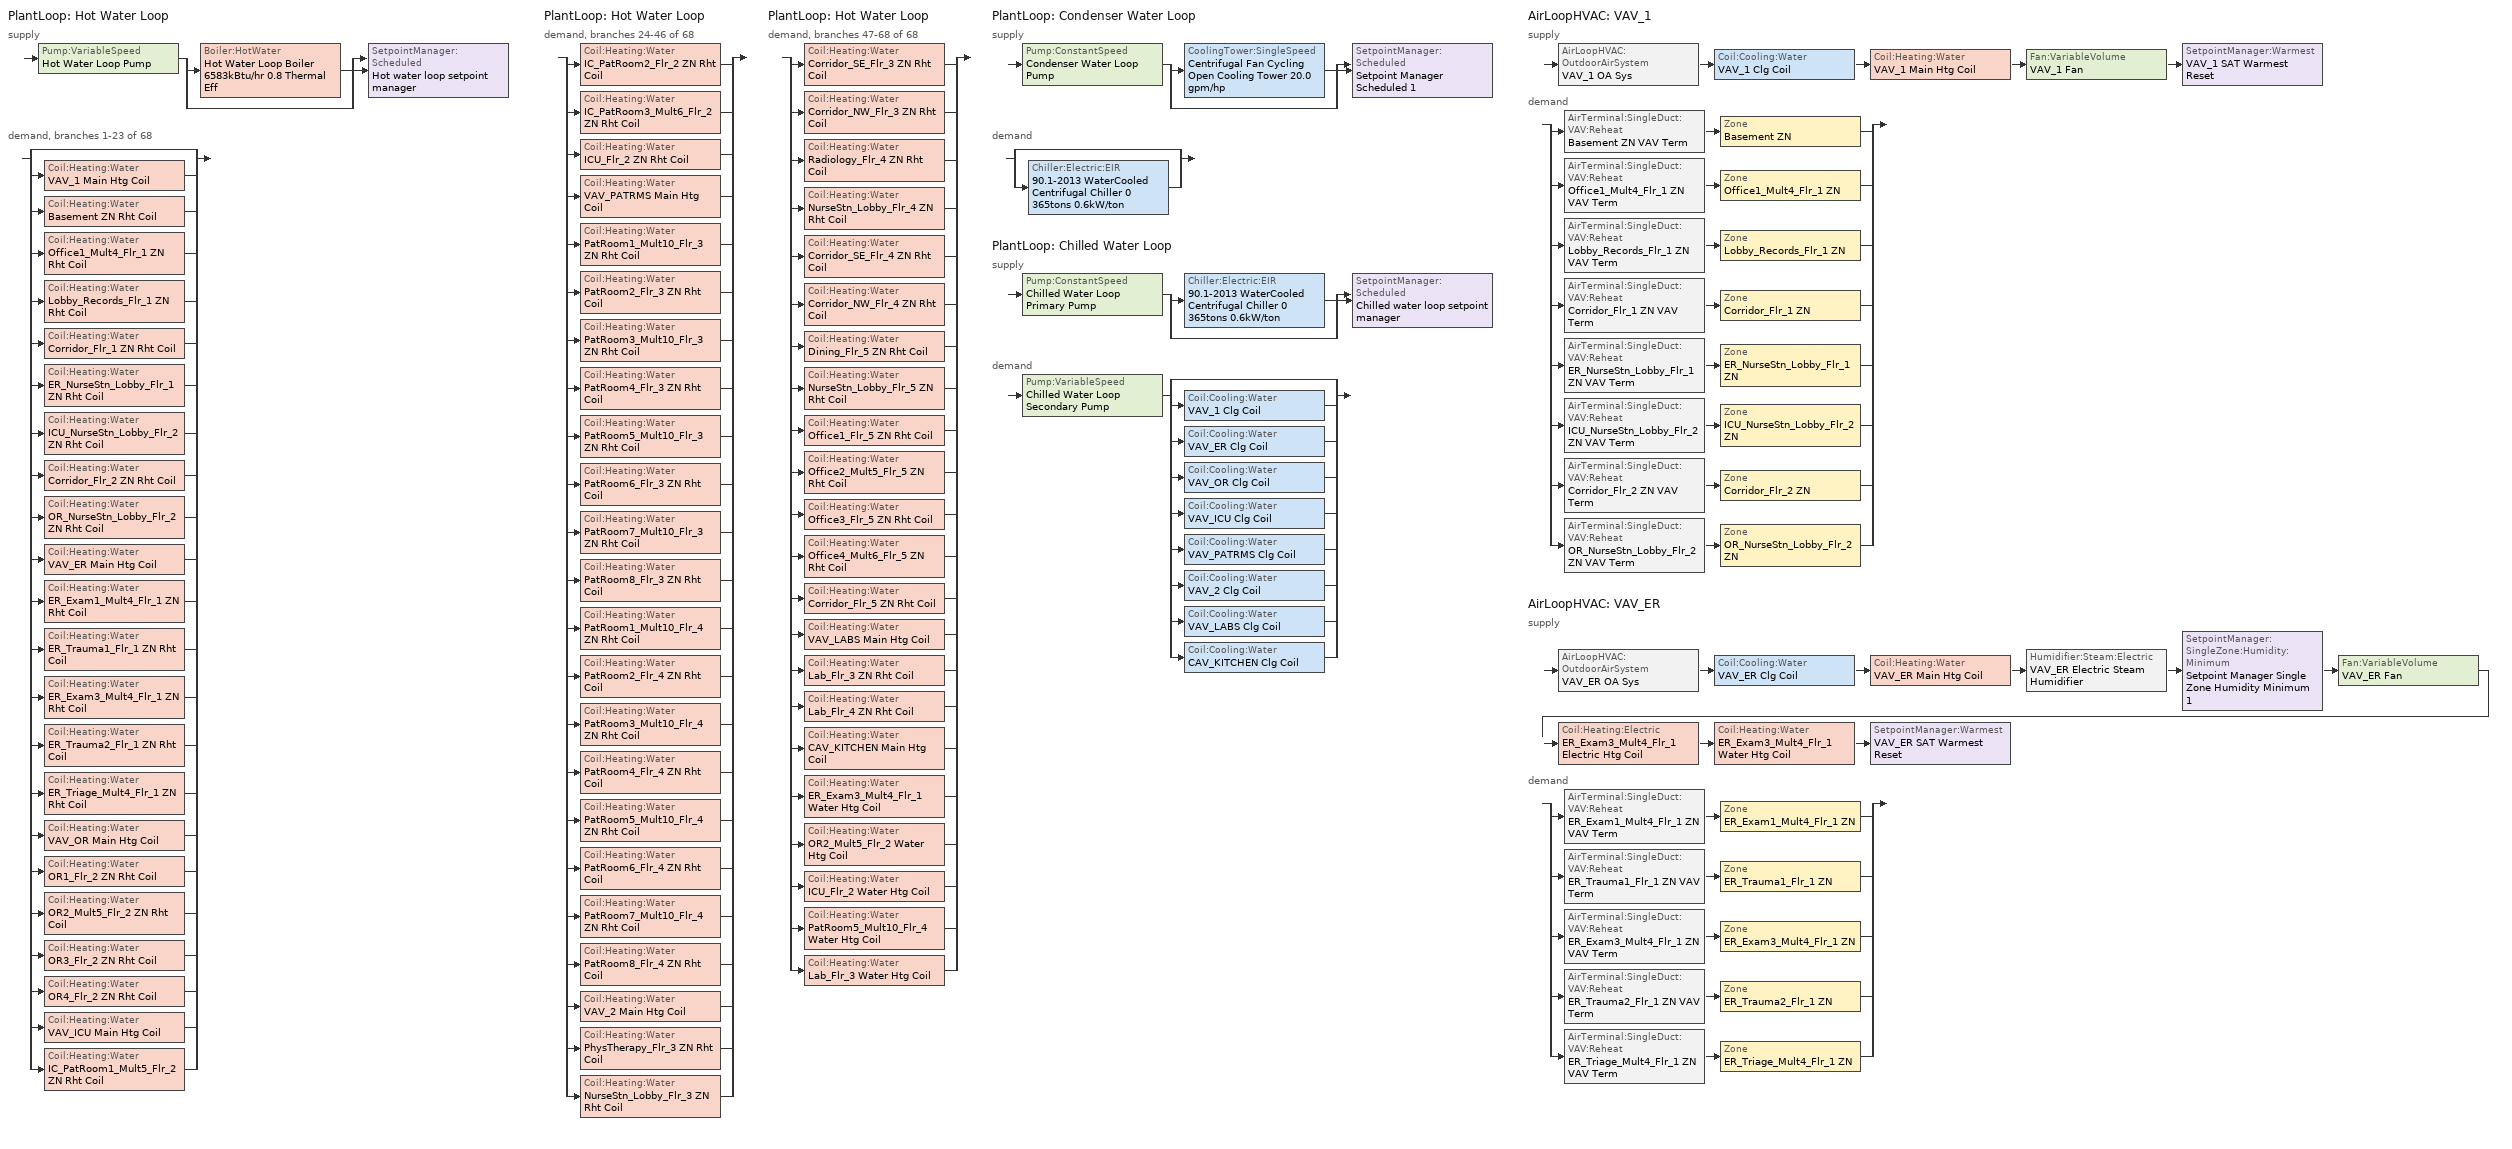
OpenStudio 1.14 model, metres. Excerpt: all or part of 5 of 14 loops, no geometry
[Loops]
PlantLoop 'Hot Water Loop'
 supply: Pump:VariableSpeed 'Hot Water Loop Pump' > split
  | Boiler:HotWater 'Hot Water Loop Boiler 6583kBtu/hr 0.8 Thermal Eff'
  | bypass
  join > SetpointManager:Scheduled 'Hot water loop setpoint manager'
 demand, branches 1-23 of 68: split
  | bypass
  | Coil:Heating:Water 'VAV_1 Main Htg Coil'
  | Coil:Heating:Water 'Basement ZN Rht Coil'
  | Coil:Heating:Water 'Office1_Mult4_Flr_1 ZN Rht Coil'
  | Coil:Heating:Water 'Lobby_Records_Flr_1 ZN Rht Coil'
  | Coil:Heating:Water 'Corridor_Flr_1 ZN Rht Coil'
  | Coil:Heating:Water 'ER_NurseStn_Lobby_Flr_1 ZN Rht Coil'
  | Coil:Heating:Water 'ICU_NurseStn_Lobby_Flr_2 ZN Rht Coil'
  | Coil:Heating:Water 'Corridor_Flr_2 ZN Rht Coil'
  | Coil:Heating:Water 'OR_NurseStn_Lobby_Flr_2 ZN Rht Coil'
  | Coil:Heating:Water 'VAV_ER Main Htg Coil'
  | Coil:Heating:Water 'ER_Exam1_Mult4_Flr_1 ZN Rht Coil'
  | Coil:Heating:Water 'ER_Trauma1_Flr_1 ZN Rht Coil'
  | Coil:Heating:Water 'ER_Exam3_Mult4_Flr_1 ZN Rht Coil'
  | Coil:Heating:Water 'ER_Trauma2_Flr_1 ZN Rht Coil'
  | Coil:Heating:Water 'ER_Triage_Mult4_Flr_1 ZN Rht Coil'
  | Coil:Heating:Water 'VAV_OR Main Htg Coil'
  | Coil:Heating:Water 'OR1_Flr_2 ZN Rht Coil'
  | Coil:Heating:Water 'OR2_Mult5_Flr_2 ZN Rht Coil'
  | Coil:Heating:Water 'OR3_Flr_2 ZN Rht Coil'
  | Coil:Heating:Water 'OR4_Flr_2 ZN Rht Coil'
  | Coil:Heating:Water 'VAV_ICU Main Htg Coil'
  | Coil:Heating:Water 'IC_PatRoom1_Mult5_Flr_2 ZN Rht Coil'
PlantLoop 'Hot Water Loop'
 demand, branches 24-46 of 68: split
  | Coil:Heating:Water 'IC_PatRoom2_Flr_2 ZN Rht Coil'
  | Coil:Heating:Water 'IC_PatRoom3_Mult6_Flr_2 ZN Rht Coil'
  | Coil:Heating:Water 'ICU_Flr_2 ZN Rht Coil'
  | Coil:Heating:Water 'VAV_PATRMS Main Htg Coil'
  | Coil:Heating:Water 'PatRoom1_Mult10_Flr_3 ZN Rht Coil'
  | Coil:Heating:Water 'PatRoom2_Flr_3 ZN Rht Coil'
  | Coil:Heating:Water 'PatRoom3_Mult10_Flr_3 ZN Rht Coil'
  | Coil:Heating:Water 'PatRoom4_Flr_3 ZN Rht Coil'
  | Coil:Heating:Water 'PatRoom5_Mult10_Flr_3 ZN Rht Coil'
  | Coil:Heating:Water 'PatRoom6_Flr_3 ZN Rht Coil'
  | Coil:Heating:Water 'PatRoom7_Mult10_Flr_3 ZN Rht Coil'
  | Coil:Heating:Water 'PatRoom8_Flr_3 ZN Rht Coil'
  | Coil:Heating:Water 'PatRoom1_Mult10_Flr_4 ZN Rht Coil'
  | Coil:Heating:Water 'PatRoom2_Flr_4 ZN Rht Coil'
  | Coil:Heating:Water 'PatRoom3_Mult10_Flr_4 ZN Rht Coil'
  | Coil:Heating:Water 'PatRoom4_Flr_4 ZN Rht Coil'
  | Coil:Heating:Water 'PatRoom5_Mult10_Flr_4 ZN Rht Coil'
  | Coil:Heating:Water 'PatRoom6_Flr_4 ZN Rht Coil'
  | Coil:Heating:Water 'PatRoom7_Mult10_Flr_4 ZN Rht Coil'
  | Coil:Heating:Water 'PatRoom8_Flr_4 ZN Rht Coil'
  | Coil:Heating:Water 'VAV_2 Main Htg Coil'
  | Coil:Heating:Water 'PhysTherapy_Flr_3 ZN Rht Coil'
  | Coil:Heating:Water 'NurseStn_Lobby_Flr_3 ZN Rht Coil'
PlantLoop 'Hot Water Loop'
 demand, branches 47-68 of 68: split
  | Coil:Heating:Water 'Corridor_SE_Flr_3 ZN Rht Coil'
  | Coil:Heating:Water 'Corridor_NW_Flr_3 ZN Rht Coil'
  | Coil:Heating:Water 'Radiology_Flr_4 ZN Rht Coil'
  | Coil:Heating:Water 'NurseStn_Lobby_Flr_4 ZN Rht Coil'
  | Coil:Heating:Water 'Corridor_SE_Flr_4 ZN Rht Coil'
  | Coil:Heating:Water 'Corridor_NW_Flr_4 ZN Rht Coil'
  | Coil:Heating:Water 'Dining_Flr_5 ZN Rht Coil'
  | Coil:Heating:Water 'NurseStn_Lobby_Flr_5 ZN Rht Coil'
  | Coil:Heating:Water 'Office1_Flr_5 ZN Rht Coil'
  | Coil:Heating:Water 'Office2_Mult5_Flr_5 ZN Rht Coil'
  | Coil:Heating:Water 'Office3_Flr_5 ZN Rht Coil'
  | Coil:Heating:Water 'Office4_Mult6_Flr_5 ZN Rht Coil'
  | Coil:Heating:Water 'Corridor_Flr_5 ZN Rht Coil'
  | Coil:Heating:Water 'VAV_LABS Main Htg Coil'
  | Coil:Heating:Water 'Lab_Flr_3 ZN Rht Coil'
  | Coil:Heating:Water 'Lab_Flr_4 ZN Rht Coil'
  | Coil:Heating:Water 'CAV_KITCHEN Main Htg Coil'
  | Coil:Heating:Water 'ER_Exam3_Mult4_Flr_1 Water Htg Coil'
  | Coil:Heating:Water 'OR2_Mult5_Flr_2 Water Htg Coil'
  | Coil:Heating:Water 'ICU_Flr_2 Water Htg Coil'
  | Coil:Heating:Water 'PatRoom5_Mult10_Flr_4 Water Htg Coil'
  | Coil:Heating:Water 'Lab_Flr_3 Water Htg Coil'
PlantLoop 'Condenser Water Loop'
 supply: Pump:ConstantSpeed 'Condenser Water Loop Pump' > split
  | CoolingTower:SingleSpeed 'Centrifugal Fan Cycling Open Cooling Tower 20.0 gpm/hp'
  | bypass
  join > SetpointManager:Scheduled 'Setpoint Manager Scheduled 1'
 demand: split
  | bypass
  | Chiller:Electric:EIR '90.1-2013 WaterCooled  Centrifugal Chiller 0 365tons 0.6kW/ton'
PlantLoop 'Chilled Water Loop'
 supply: Pump:ConstantSpeed 'Chilled Water Loop Primary Pump' > split
  | Chiller:Electric:EIR '90.1-2013 WaterCooled  Centrifugal Chiller 0 365tons 0.6kW/ton'
  | bypass
  join > SetpointManager:Scheduled 'Chilled water loop setpoint manager'
 demand: Pump:VariableSpeed 'Chilled Water Loop Secondary Pump' > split
  | bypass
  | Coil:Cooling:Water 'VAV_1 Clg Coil'
  | Coil:Cooling:Water 'VAV_ER Clg Coil'
  | Coil:Cooling:Water 'VAV_OR Clg Coil'
  | Coil:Cooling:Water 'VAV_ICU Clg Coil'
  | Coil:Cooling:Water 'VAV_PATRMS Clg Coil'
  | Coil:Cooling:Water 'VAV_2 Clg Coil'
  | Coil:Cooling:Water 'VAV_LABS Clg Coil'
  | Coil:Cooling:Water 'CAV_KITCHEN Clg Coil'
AirLoopHVAC 'VAV_1'
 supply: AirLoopHVAC:OutdoorAirSystem 'VAV_1 OA Sys' > Coil:Cooling:Water 'VAV_1 Clg Coil' > Coil:Heating:Water 'VAV_1 Main Htg Coil' > Fan:VariableVolume 'VAV_1 Fan' > SetpointManager:Warmest 'VAV_1 SAT Warmest Reset'
 demand: split
  | AirTerminal:SingleDuct:VAV:Reheat 'Basement ZN VAV Term' > Zone 'Basement ZN'
  | AirTerminal:SingleDuct:VAV:Reheat 'Office1_Mult4_Flr_1 ZN VAV Term' > Zone 'Office1_Mult4_Flr_1 ZN'
  | AirTerminal:SingleDuct:VAV:Reheat 'Lobby_Records_Flr_1 ZN VAV Term' > Zone 'Lobby_Records_Flr_1 ZN'
  | AirTerminal:SingleDuct:VAV:Reheat 'Corridor_Flr_1 ZN VAV Term' > Zone 'Corridor_Flr_1 ZN'
  | AirTerminal:SingleDuct:VAV:Reheat 'ER_NurseStn_Lobby_Flr_1 ZN VAV Term' > Zone 'ER_NurseStn_Lobby_Flr_1 ZN'
  | AirTerminal:SingleDuct:VAV:Reheat 'ICU_NurseStn_Lobby_Flr_2 ZN VAV Term' > Zone 'ICU_NurseStn_Lobby_Flr_2 ZN'
  | AirTerminal:SingleDuct:VAV:Reheat 'Corridor_Flr_2 ZN VAV Term' > Zone 'Corridor_Flr_2 ZN'
  | AirTerminal:SingleDuct:VAV:Reheat 'OR_NurseStn_Lobby_Flr_2 ZN VAV Term' > Zone 'OR_NurseStn_Lobby_Flr_2 ZN'
AirLoopHVAC 'VAV_ER'
 supply: AirLoopHVAC:OutdoorAirSystem 'VAV_ER OA Sys' > Coil:Cooling:Water 'VAV_ER Clg Coil' > Coil:Heating:Water 'VAV_ER Main Htg Coil' > Humidifier:Steam:Electric 'VAV_ER Electric Steam Humidifier' > SetpointManager:SingleZone:Humidity:Minimum 'Setpoint Manager Single Zone Humidity Minimum 1' > Fan:VariableVolume 'VAV_ER Fan' > Coil:Heating:Electric 'ER_Exam3_Mult4_Flr_1 Electric Htg Coil' > Coil:Heating:Water 'ER_Exam3_Mult4_Flr_1 Water Htg Coil' > SetpointManager:Warmest 'VAV_ER SAT Warmest Reset'
 demand: split
  | AirTerminal:SingleDuct:VAV:Reheat 'ER_Exam1_Mult4_Flr_1 ZN VAV Term' > Zone 'ER_Exam1_Mult4_Flr_1 ZN'
  | AirTerminal:SingleDuct:VAV:Reheat 'ER_Trauma1_Flr_1 ZN VAV Term' > Zone 'ER_Trauma1_Flr_1 ZN'
  | AirTerminal:SingleDuct:VAV:Reheat 'ER_Exam3_Mult4_Flr_1 ZN VAV Term' > Zone 'ER_Exam3_Mult4_Flr_1 ZN'
  | AirTerminal:SingleDuct:VAV:Reheat 'ER_Trauma2_Flr_1 ZN VAV Term' > Zone 'ER_Trauma2_Flr_1 ZN'
  | AirTerminal:SingleDuct:VAV:Reheat 'ER_Triage_Mult4_Flr_1 ZN VAV Term' > Zone 'ER_Triage_Mult4_Flr_1 ZN'
[Sizing:Zone] Zone Cooling Design Supply Air Temperature Input Method=SupplyAirTemperature; Zone Cooling Design Supply Air Temperature {C}=12.8; Zone Cooling Design Supply Air Temperature Difference {deltaC}=11.11; Zone Heating Design Supply Air Temperature Input Method=SupplyAirTemperature; Zone Heating Design Supply Air Temperature {C}=40; Zone Heating Design Supply Air Temperature Difference {deltaC}=11.11; Zone Cooling Design Supply Air Humidity Ratio {kg-H2O/kg-air}=0.0085; Zone Heating Design Supply Air Humidity Ratio {kg-H2O/kg-air}=0.008; Cooling Design Air Flow Method=DesignDayWithLimit; Heating Design Air Flow Method=DesignDay; Account for Dedicated Outdoor Air System=No; Dedicated Outdoor Air System Control Strategy=NeutralSupplyAir; Dedicated Outdoor Air Low Setpoint Temperature for Design {C}=autosize; Dedicated Outdoor Air High Setpoint Temperature for Design {C}=autosize
Corridor_Flr_1 ZN; ER_Exam3_Mult4_Flr_1 ZN; Office1_Mult4_Flr_1 ZN; Corridor_Flr_2 ZN; OR_NurseStn_Lobby_Flr_2 ZN; ER_Exam1_Mult4_Flr_1 ZN; ICU_NurseStn_Lobby_Flr_2 ZN; ER_Triage_Mult4_Flr_1 ZN; ER_Trauma2_Flr_1 ZN; ER_Trauma1_Flr_1 ZN; ER_NurseStn_Lobby_Flr_1 ZN; Lobby_Records_Flr_1 ZN
[Zone equipment]
Corridor_Flr_1 ZN: Corridor_Flr_1 ZN VAV Term
ER_Exam3_Mult4_Flr_1 ZN: ER_Exam3_Mult4_Flr_1 ZN VAV Term
Office1_Mult4_Flr_1 ZN: Office1_Mult4_Flr_1 ZN VAV Term
Corridor_Flr_2 ZN: Corridor_Flr_2 ZN VAV Term
OR_NurseStn_Lobby_Flr_2 ZN: OR_NurseStn_Lobby_Flr_2 ZN VAV Term
ER_Exam1_Mult4_Flr_1 ZN: ER_Exam1_Mult4_Flr_1 ZN VAV Term
Basement ZN: Basement ZN VAV Term
ICU_NurseStn_Lobby_Flr_2 ZN: ICU_NurseStn_Lobby_Flr_2 ZN VAV Term
ER_Triage_Mult4_Flr_1 ZN: ER_Triage_Mult4_Flr_1 ZN VAV Term
ER_Trauma2_Flr_1 ZN: ER_Trauma2_Flr_1 ZN VAV Term
ER_Trauma1_Flr_1 ZN: ER_Trauma1_Flr_1 ZN VAV Term
ER_NurseStn_Lobby_Flr_1 ZN: ER_NurseStn_Lobby_Flr_1 ZN VAV Term
Lobby_Records_Flr_1 ZN: Lobby_Records_Flr_1 ZN VAV Term
[PlantLoop] Plant Loop Volume {m3}=Autocalculate; Load Distribution Scheme=Optimal
Name | Fluid Type | Minimum Loop Temperature {C} | Maximum Loop Temperature {C} | Common Pipe Simulation
Hot Water Loop | Water | 10
Condenser Water Loop |  | 5 | 80
Chilled Water Loop |  | 1 | 98 | CommonPipe
[Sizing:Plant] Sizing Option=NonCoincident; Zone Timesteps in Averaging Window=1; Coincident Sizing Factor Mode=None
Name | Loop Type | Design Loop Exit Temperature {C} | Loop Design Temperature Difference {deltaC}
Hot Water Loop | Heating | 82.2222 | 11.1111
Condenser Water Loop | Condenser | 29.4444 | 5.55556
Chilled Water Loop | Cooling | 6.66667 | 5.61111
[SetpointManager:Scheduled] Control Variable=Temperature
Name | Schedule
Hot water loop setpoint manager | Hot Water Loop Temp - 180F
Setpoint Manager Scheduled 1 | Condenser Water Loop Temp - 70F
Chilled water loop setpoint manager | Chilled Water Loop Temp - 44F
[Pump:VariableSpeed] Motor Efficiency=0.924; Pump Control Type=Intermittent
Name | Rated Pump Head {Pa} | Fraction of Motor Inefficiencies to Fluid Stream | Coefficient 1 of the Part Load Performance Curve | Coefficient 2 of the Part Load Performance Curve | Coefficient 3 of the Part Load Performance Curve | Coefficient 4 of the Part Load Performance Curve
Hot Water Loop Pump | 179344
Chilled Water Loop Secondary Pump | 134508 | 0 | 0 | 0.0205 | 0.4101 | 0.5753
[Boiler:HotWater]
Hot Water Loop Boiler 6583kBtu/hr 0.8 Thermal Eff: Fuel Type=NaturalGas; Nominal Thermal Efficiency=0.8; Efficiency Curve Temperature Evaluation Variable=LeavingBoiler; Normalized Boiler Efficiency Curve=Boiler with Minimum Turndown; Design Water Outlet Temperature {C}=82.2222; Maximum Part Load Ratio=1.2; Water Outlet Upper Temperature Limit {C}=95; Boiler Flow Mode=LeavingSetpointModulated; Parasitic Electric Load {W}=0; Sizing Factor=1
[Pump:ConstantSpeed] Rated Flow Rate {m3/s}=autosize; Rated Power Consumption {W}=autosize; Fraction of Motor Inefficiencies to Fluid Stream=0; Pump Control Type=Intermittent
Name | Rated Pump Head {Pa} | Motor Efficiency
Condenser Water Loop Pump | 148557 | 0.93
Chilled Water Loop Primary Pump | 44836 | 0.895
[CoolingTower:SingleSpeed]
Centrifugal Fan Cycling Open Cooling Tower 20.0 gpm/hp: Design Water Flow Rate {m3/s}=autosize; Design Air Flow Rate {m3/s}=autosize; Fan Power at Design Air Flow Rate {W}=36778; U-Factor Times Area Value at Design Air Flow Rate {W/K}=autosize; Air Flow Rate in Free Convection Regime {m3/s}=autosize; U-Factor Times Area Value at Free Convection Air Flow Rate {W/K}=autosize; Performance Input Method=UFactorTimesAreaAndDesignWaterFlowRate; Free Convection Capacity {W}=0; Basin Heater Capacity {W/K}=0; Evaporation Loss Mode=LossFactor; Evaporation Loss Factor {percent/K}=0.2; Drift Loss Percent {percent}=0.008; Blowdown Calculation Mode=ConcentrationRatio; Blowdown Concentration Ratio=3; Capacity Control=FanCycling; Number of Cells=2; Cell Control=MinimalCell; Cell Minimum  Water Flow Rate Fraction=0.33; Cell Maximum Water Flow Rate Fraction=2.5; Sizing Factor=1
[Chiller:Electric:EIR]
90.1-2013 WaterCooled  Centrifugal Chiller 0 365tons 0.6kW/ton: Reference Capacity {W}=Autosize; Reference COP {W/W}=6.28036; Reference Leaving Chilled Water Temperature {C}=6.66667; Reference Entering Condenser Fluid Temperature {C}=35; Cooling Capacity Function of Temperature Curve=WaterCooled_Centrifugal_Chiller_2010_PathA_CAPFT; Electric Input to Cooling Output Ratio Function of Temperature Curve=WaterCooled_Centrifugal_Chiller_2010_PathA_EIRFT; Electric Input to Cooling Output Ratio Function of Part Load Ratio Curve=ChlrWtrCentPathAAllEIRRatio_fQRatio; Minimum Part Load Ratio=0.15; Maximum Part Load Ratio=1; Optimum Part Load Ratio=1; Minimum Unloading Ratio=0.25; Condenser Type=WaterCooled; Leaving Chilled Water Lower Temperature Limit {C}=2.22222; Chiller Flow Mode=ConstantFlow; Design Heat Recovery Water Flow Rate {m3/s}=0; Sizing Factor=1; Basin Heater Capacity {W/K}=0; Basin Heater Setpoint Temperature {C}=10
[AirLoopHVAC] Availability Schedule=Hospital HVACOperationSchd; Design Supply Air Flow Rate {m3/s}=AutoSize
Name | Availability Manager
VAV_1 | Availability Manager Night Cycle 1
VAV_ER | Availability Manager Night Cycle 2
[Sizing:System] Type of Load to Size On=Sensible; Preheat Design Temperature {C}=7; Preheat Design Humidity Ratio {kg-H2O/kg-Air}=0.008; Precool Design Temperature {C}=12.8; Precool Design Humidity Ratio {kg-H2O/kg-Air}=0.008; Central Cooling Design Supply Air Temperature {C}=12.8; Central Heating Design Supply Air Temperature {C}=12.8; 100% Outdoor Air in Cooling=No; 100% Outdoor Air in Heating=No; Central Cooling Design Supply Air Humidity Ratio {kg-H2O/kg-Air}=0.0085; Central Heating Design Supply Air Humidity Ratio {kg-H2O/kg-Air}=0.008; Cooling Design Air Flow Method=DesignDay; Cooling Design Air Flow Rate {m3/s}=0; Heating Design Air Flow Method=DesignDay; Heating Design Air Flow Rate {m3/s}=0; System Outdoor Air Method=ZoneSum; Zone Maximum Outdoor Air Fraction=1; Cooling Supply Air Flow Rate Per Floor Area {m3/s-m2}=0.00996765; Cooling Fraction of Autosized Cooling Supply Air Flow Rate=1; Cooling Supply Air Flow Rate Per Unit Cooling Capacity {m3/s-W}=3.94755e-05; Heating Supply Air Flow Rate Per Floor Area {m3/s-m2}=0.00996765; Heating Fraction of Autosized Heating Supply Air Flow Rate=1; Heating Fraction of Autosized Cooling Supply Air Flow Rate=1; Heating Supply Air Flow Rate Per Unit Heating Capacity {m3/s-W}=3.15882e-05; Cooling Design Capacity Method=CoolingDesignCapacity; Cooling Design Capacity {W}=autosize; Cooling Design Capacity Per Floor Area {W/m2}=234.7; Fraction of Autosized Cooling Design Capacity=1; Heating Design Capacity Method=HeatingDesignCapacity; Heating Design Capacity {W}=autosize; Heating Design Capacity Per Floor Area {W/m2}=157; Fraction of Autosized Heating Design Capacity=1; Central Cooling Capacity Control Method=OnOff
Name | Design Outdoor Air Flow Rate {m3/s} | Minimum System Air Flow Ratio | Sizing Option
VAV_1 | 5.36321 | 0.3 | Coincident
VAV_ER | 0.401978 | 1 | NonCoincident
[Fan:VariableVolume] Availability Schedule=Always On Discrete; Maximum Flow Rate {m3/s}=Autosize; Fan Power Minimum Flow Rate Input Method=Fraction; Fan Power Minimum Flow Fraction=0.25; Fan Power Minimum Air Flow Rate {m3/s}=0; Motor In Airstream Fraction=1; Fan Power Coefficient 1=0.04076; Fan Power Coefficient 2=0.0881; Fan Power Coefficient 3=-0.0729; Fan Power Coefficient 4=0.9437; Fan Power Coefficient 5=0
Name | Fan Efficiency | Pressure Rise {Pa} | Motor Efficiency
VAV_1 Fan | 0.61425 | 1389.92 | 0.945
VAV_ER Fan | 0.58175 | 996.356 | 0.895
[Coil:Heating:Water] Availability Schedule=Always On Discrete
Name | Rated Inlet Water Temperature {C} | Rated Inlet Air Temperature {C} | Rated Outlet Water Temperature {C} | Rated Outlet Air Temperature {C}
VAV_1 Main Htg Coil; VAV_ER Main Htg Coil; VAV_OR Main Htg Coil; VAV_ICU Main Htg Coil; VAV_PATRMS Main Htg Coil; VAV_2 Main Htg Coil; VAV_LABS Main Htg Coil | 82.2222 | 7 | 71.1111 | 12.8
Basement ZN Rht Coil; Office1_Mult4_Flr_1 ZN Rht Coil; Lobby_Records_Flr_1 ZN Rht Coil; Corridor_Flr_1 ZN Rht Coil; ER_NurseStn_Lobby_Flr_1 ZN Rht Coil; ICU_NurseStn_Lobby_Flr_2 ZN Rht Coil; Corridor_Flr_2 ZN Rht Coil; OR_NurseStn_Lobby_Flr_2 ZN Rht Coil; ER_Exam1_Mult4_Flr_1 ZN Rht Coil; ER_Trauma1_Flr_1 ZN Rht Coil; ER_Exam3_Mult4_Flr_1 ZN Rht Coil; ER_Trauma2_Flr_1 ZN Rht Coil; ER_Triage_Mult4_Flr_1 ZN Rht Coil; OR1_Flr_2 ZN Rht Coil; OR2_Mult5_Flr_2 ZN Rht Coil; OR3_Flr_2 ZN Rht Coil; OR4_Flr_2 ZN Rht Coil; IC_PatRoom1_Mult5_Flr_2 ZN Rht Coil; IC_PatRoom2_Flr_2 ZN Rht Coil; IC_PatRoom3_Mult6_Flr_2 ZN Rht Coil; ICU_Flr_2 ZN Rht Coil; PatRoom1_Mult10_Flr_3 ZN Rht Coil; PatRoom2_Flr_3 ZN Rht Coil; PatRoom3_Mult10_Flr_3 ZN Rht Coil; PatRoom4_Flr_3 ZN Rht Coil; PatRoom5_Mult10_Flr_3 ZN Rht Coil; PatRoom6_Flr_3 ZN Rht Coil; PatRoom7_Mult10_Flr_3 ZN Rht Coil; PatRoom8_Flr_3 ZN Rht Coil; PatRoom1_Mult10_Flr_4 ZN Rht Coil; PatRoom2_Flr_4 ZN Rht Coil; PatRoom3_Mult10_Flr_4 ZN Rht Coil; PatRoom4_Flr_4 ZN Rht Coil; PatRoom5_Mult10_Flr_4 ZN Rht Coil; PatRoom6_Flr_4 ZN Rht Coil; PatRoom7_Mult10_Flr_4 ZN Rht Coil; PatRoom8_Flr_4 ZN Rht Coil; PhysTherapy_Flr_3 ZN Rht Coil; NurseStn_Lobby_Flr_3 ZN Rht Coil; Corridor_SE_Flr_3 ZN Rht Coil; Corridor_NW_Flr_3 ZN Rht Coil; Radiology_Flr_4 ZN Rht Coil; NurseStn_Lobby_Flr_4 ZN Rht Coil; Corridor_SE_Flr_4 ZN Rht Coil; Corridor_NW_Flr_4 ZN Rht Coil; Dining_Flr_5 ZN Rht Coil; NurseStn_Lobby_Flr_5 ZN Rht Coil; Office1_Flr_5 ZN Rht Coil; Office2_Mult5_Flr_5 ZN Rht Coil; Office3_Flr_5 ZN Rht Coil; Office4_Mult6_Flr_5 ZN Rht Coil; Corridor_Flr_5 ZN Rht Coil; Lab_Flr_3 ZN Rht Coil; Lab_Flr_4 ZN Rht Coil; CAV_KITCHEN Main Htg Coil | 82.2222 | 12.8 | 71.1111 | 40
ER_Exam3_Mult4_Flr_1 Water Htg Coil; OR2_Mult5_Flr_2 Water Htg Coil; ICU_Flr_2 Water Htg Coil; PatRoom5_Mult10_Flr_4 Water Htg Coil; Lab_Flr_3 Water Htg Coil
[Controller:WaterCoil] Minimum Actuated Flow {m3/s}=0
Name | Water Coil | Action | Controller Convergence Tolerance {deltaC}
VAV_1 Main Htg Coil Controller | VAV_1 Main Htg Coil | Normal | 0.0001
VAV_1 Clg Coil Controller | VAV_1 Clg Coil | Reverse
Controller Water Coil 1 | Basement ZN Rht Coil | Normal | 0.0001
Controller Water Coil 2 | Office1_Mult4_Flr_1 ZN Rht Coil | Normal | 0.0001
Controller Water Coil 3 | Lobby_Records_Flr_1 ZN Rht Coil | Normal | 0.0001
Controller Water Coil 4 | Corridor_Flr_1 ZN Rht Coil | Normal | 0.0001
Controller Water Coil 5 | ER_NurseStn_Lobby_Flr_1 ZN Rht Coil | Normal | 0.0001
Controller Water Coil 6 | ICU_NurseStn_Lobby_Flr_2 ZN Rht Coil | Normal | 0.0001
Controller Water Coil 7 | Corridor_Flr_2 ZN Rht Coil | Normal | 0.0001
Controller Water Coil 8 | OR_NurseStn_Lobby_Flr_2 ZN Rht Coil | Normal | 0.0001
VAV_ER Main Htg Coil Controller | VAV_ER Main Htg Coil | Normal | 0.0001
VAV_ER Clg Coil Controller | VAV_ER Clg Coil | Reverse
Controller Water Coil 9 | ER_Exam1_Mult4_Flr_1 ZN Rht Coil | Normal | 0.0001
Controller Water Coil 10 | ER_Trauma1_Flr_1 ZN Rht Coil | Normal | 0.0001
Controller Water Coil 11 | ER_Exam3_Mult4_Flr_1 ZN Rht Coil | Normal | 0.0001
Controller Water Coil 12 | ER_Trauma2_Flr_1 ZN Rht Coil | Normal | 0.0001
Controller Water Coil 13 | ER_Triage_Mult4_Flr_1 ZN Rht Coil | Normal | 0.0001
VAV_OR Main Htg Coil Controller | VAV_OR Main Htg Coil | Normal | 0.0001
VAV_OR Clg Coil Controller | VAV_OR Clg Coil | Reverse
Controller Water Coil 14 | OR1_Flr_2 ZN Rht Coil | Normal | 0.0001
Controller Water Coil 15 | OR2_Mult5_Flr_2 ZN Rht Coil | Normal | 0.0001
Controller Water Coil 16 | OR3_Flr_2 ZN Rht Coil | Normal | 0.0001
Controller Water Coil 17 | OR4_Flr_2 ZN Rht Coil | Normal | 0.0001
VAV_ICU Main Htg Coil Controller | VAV_ICU Main Htg Coil | Normal | 0.0001
VAV_ICU Clg Coil Controller | VAV_ICU Clg Coil | Reverse
Controller Water Coil 18 | IC_PatRoom1_Mult5_Flr_2 ZN Rht Coil | Normal | 0.0001
Controller Water Coil 19 | IC_PatRoom2_Flr_2 ZN Rht Coil | Normal | 0.0001
Controller Water Coil 20 | IC_PatRoom3_Mult6_Flr_2 ZN Rht Coil | Normal | 0.0001
Controller Water Coil 21 | ICU_Flr_2 ZN Rht Coil | Normal | 0.0001
VAV_PATRMS Main Htg Coil Controller | VAV_PATRMS Main Htg Coil | Normal | 0.0001
VAV_PATRMS Clg Coil Controller | VAV_PATRMS Clg Coil | Reverse
Controller Water Coil 22 | PatRoom1_Mult10_Flr_3 ZN Rht Coil | Normal | 0.0001
Controller Water Coil 23 | PatRoom2_Flr_3 ZN Rht Coil | Normal | 0.0001
Controller Water Coil 24 | PatRoom3_Mult10_Flr_3 ZN Rht Coil | Normal | 0.0001
Controller Water Coil 25 | PatRoom4_Flr_3 ZN Rht Coil | Normal | 0.0001
Controller Water Coil 26 | PatRoom5_Mult10_Flr_3 ZN Rht Coil | Normal | 0.0001
Controller Water Coil 27 | PatRoom6_Flr_3 ZN Rht Coil | Normal | 0.0001
Controller Water Coil 28 | PatRoom7_Mult10_Flr_3 ZN Rht Coil | Normal | 0.0001
Controller Water Coil 29 | PatRoom8_Flr_3 ZN Rht Coil | Normal | 0.0001
Controller Water Coil 30 | PatRoom1_Mult10_Flr_4 ZN Rht Coil | Normal | 0.0001
Controller Water Coil 31 | PatRoom2_Flr_4 ZN Rht Coil | Normal | 0.0001
Controller Water Coil 32 | PatRoom3_Mult10_Flr_4 ZN Rht Coil | Normal | 0.0001
Controller Water Coil 33 | PatRoom4_Flr_4 ZN Rht Coil | Normal | 0.0001
Controller Water Coil 34 | PatRoom5_Mult10_Flr_4 ZN Rht Coil | Normal | 0.0001
Controller Water Coil 35 | PatRoom6_Flr_4 ZN Rht Coil | Normal | 0.0001
Controller Water Coil 36 | PatRoom7_Mult10_Flr_4 ZN Rht Coil | Normal | 0.0001
Controller Water Coil 37 | PatRoom8_Flr_4 ZN Rht Coil | Normal | 0.0001
VAV_2 Main Htg Coil Controller | VAV_2 Main Htg Coil | Normal | 0.0001
VAV_2 Clg Coil Controller | VAV_2 Clg Coil | Reverse
Controller Water Coil 38 | PhysTherapy_Flr_3 ZN Rht Coil | Normal | 0.0001
Controller Water Coil 39 | NurseStn_Lobby_Flr_3 ZN Rht Coil | Normal | 0.0001
Controller Water Coil 40 | Corridor_SE_Flr_3 ZN Rht Coil | Normal | 0.0001
Controller Water Coil 41 | Corridor_NW_Flr_3 ZN Rht Coil | Normal | 0.0001
Controller Water Coil 42 | Radiology_Flr_4 ZN Rht Coil | Normal | 0.0001
Controller Water Coil 43 | NurseStn_Lobby_Flr_4 ZN Rht Coil | Normal | 0.0001
Controller Water Coil 44 | Corridor_SE_Flr_4 ZN Rht Coil | Normal | 0.0001
Controller Water Coil 45 | Corridor_NW_Flr_4 ZN Rht Coil | Normal | 0.0001
Controller Water Coil 46 | Dining_Flr_5 ZN Rht Coil | Normal | 0.0001
Controller Water Coil 47 | NurseStn_Lobby_Flr_5 ZN Rht Coil | Normal | 0.0001
Controller Water Coil 48 | Office1_Flr_5 ZN Rht Coil | Normal | 0.0001
Controller Water Coil 49 | Office2_Mult5_Flr_5 ZN Rht Coil | Normal | 0.0001
Controller Water Coil 50 | Office3_Flr_5 ZN Rht Coil | Normal | 0.0001
Controller Water Coil 51 | Office4_Mult6_Flr_5 ZN Rht Coil | Normal | 0.0001
Controller Water Coil 52 | Corridor_Flr_5 ZN Rht Coil | Normal | 0.0001
VAV_LABS Main Htg Coil Controller | VAV_LABS Main Htg Coil | Normal | 0.0001
VAV_LABS Clg Coil Controller | VAV_LABS Clg Coil | Reverse
Controller Water Coil 53 | Lab_Flr_3 ZN Rht Coil | Normal | 0.0001
Controller Water Coil 54 | Lab_Flr_4 ZN Rht Coil | Normal | 0.0001
CAV_KITCHEN Main Htg Coil Controller | CAV_KITCHEN Main Htg Coil | Normal | 0.0001
Controller Water Coil 55 | CAV_KITCHEN Clg Coil | Reverse
Controller Water Coil 56 | ER_Exam3_Mult4_Flr_1 Water Htg Coil | Normal | 0.0001
Controller Water Coil 57 | OR2_Mult5_Flr_2 Water Htg Coil | Normal | 0.0001
Controller Water Coil 58 | ICU_Flr_2 Water Htg Coil | Normal | 0.0001
Controller Water Coil 59 | PatRoom5_Mult10_Flr_4 Water Htg Coil | Normal | 0.0001
Controller Water Coil 60 | Lab_Flr_3 Water Htg Coil | Normal | 0.0001
[Coil:Cooling:Water] Availability Schedule=Always On Discrete; Heat Exchanger Configuration=CrossFlow
VAV_1 Clg Coil; VAV_ER Clg Coil; VAV_OR Clg Coil; VAV_ICU Clg Coil; VAV_PATRMS Clg Coil; VAV_2 Clg Coil; VAV_LABS Clg Coil; CAV_KITCHEN Clg Coil
[Controller:OutdoorAir] Maximum Outdoor Air Flow Rate {m3/s}=Autosize; Economizer Control Action Type=ModulateFlow; Lockout Type=NoLockout; Minimum Limit Type=FixedMinimum; High Humidity Control=No
Name | Minimum Outdoor Air Flow Rate {m3/s} | Economizer Control Type | Controller Mechanical Ventilation | Heat Recovery Bypass Control Type | Economizer Maximum Limit Dry-Bulb Temperature {C} | Economizer Maximum Limit Enthalpy {J/kg} | Economizer Minimum Limit Dry-Bulb Temperature {C}
VAV_1 OA Controller | autosize | DifferentialDryBulb | VAV_1 Vent Controller | BypassWhenOAFlowGreaterThanMinimum
VAV_ER OA Controller | 0 | NoEconomizer | VAV_ER Vent Controller | BypassWhenWithinEconomizerLimits | 28 | 64000 | -100
[Controller:MechanicalVentilation] Availability Schedule=Always On Discrete
Name | System Outdoor Air Method
VAV_1 Vent Controller | ZoneSum
VAV_ER Vent Controller | VentilationRateProcedure
[AirLoopHVAC:OutdoorAirSystem]
Name | Controller
VAV_1 OA Sys | VAV_1 OA Controller
VAV_ER OA Sys | VAV_ER OA Controller
[AvailabilityManager:NightCycle] Control Type=CycleOnAny; Thermostat Tolerance {deltaC}=1; Cycling Run Time {s}=3600
Availability Manager Night Cycle 1; Availability Manager Night Cycle 2
[AirTerminal:SingleDuct:VAV:Reheat] Availability Schedule=Always On Discrete; Maximum Air Flow Rate {m3/s}=AutoSize; Zone Minimum Air Flow Input Method=Constant; Fixed Minimum Air Flow Rate {m3/s}=0; Maximum Hot Water or Steam Flow Rate {m3/s}=AutoSize; Minimum Hot Water or Steam Flow Rate {m3/s}=0; Convergence Tolerance=0.001; Damper Heating Action=Reverse; Maximum Flow per Zone Floor Area During Reheat {m3/s-m2}=0; Maximum Flow Fraction During Reheat=0.5; Maximum Reheat Air Temperature {C}=40; Control For Outdoor Air=No
Name | Constant Minimum Air Flow Fraction | Reheat Coil
Basement ZN VAV Term | 0.627271 | Basement ZN Rht Coil
Office1_Mult4_Flr_1 ZN VAV Term | 0.2 | Office1_Mult4_Flr_1 ZN Rht Coil
Lobby_Records_Flr_1 ZN VAV Term | 0.275026 | Lobby_Records_Flr_1 ZN Rht Coil
Corridor_Flr_1 ZN VAV Term | 0.47632 | Corridor_Flr_1 ZN Rht Coil
ER_NurseStn_Lobby_Flr_1 ZN VAV Term | 0.213888 | ER_NurseStn_Lobby_Flr_1 ZN Rht Coil
ICU_NurseStn_Lobby_Flr_2 ZN VAV Term | 0.214709 | ICU_NurseStn_Lobby_Flr_2 ZN Rht Coil
Corridor_Flr_2 ZN VAV Term | 0.47714 | Corridor_Flr_2 ZN Rht Coil
OR_NurseStn_Lobby_Flr_2 ZN VAV Term | 0.236674 | OR_NurseStn_Lobby_Flr_2 ZN Rht Coil
ER_Exam1_Mult4_Flr_1 ZN VAV Term | 1 | ER_Exam1_Mult4_Flr_1 ZN Rht Coil
ER_Trauma1_Flr_1 ZN VAV Term | 1 | ER_Trauma1_Flr_1 ZN Rht Coil
ER_Exam3_Mult4_Flr_1 ZN VAV Term | 1 | ER_Exam3_Mult4_Flr_1 ZN Rht Coil
ER_Trauma2_Flr_1 ZN VAV Term | 1 | ER_Trauma2_Flr_1 ZN Rht Coil
ER_Triage_Mult4_Flr_1 ZN VAV Term | 1 | ER_Triage_Mult4_Flr_1 ZN Rht Coil
[Refrigeration:Compressor] Rated Return Gas Temperature {C}=18.3; Rated Subcooling {deltaC}=0
Name | Refrigeration Compressor Power Curve | Refrigeration Compressor Capacity Curve
Refrigeration Compressor 1 | Refrigeration Compressor Power Curve | Refrigeration Compressor Capacity Curve
Refrigeration Compressor 2 | Refrigeration Compressor Power Curve 1 | Refrigeration Compressor Capacity Curve 1
[Humidifier:Steam:Electric]
VAV_ER Electric Steam Humidifier: Rated Capacity {m3/s}=3.72e-05; Rated Power {W}=100000
[SetpointManager:SingleZone:Humidity:Minimum]
Setpoint Manager Single Zone Humidity Minimum 1: Control Variable=MinimumHumidityRatio; Control Zone=ER_Exam3_Mult4_Flr_1 ZN
[Coil:Heating:Electric]
ER_Exam3_Mult4_Flr_1 Electric Htg Coil: Availability Schedule=Always On Discrete
[HeatExchanger:AirToAir:SensibleAndLatent] Availability Schedule=Always On Discrete; Nominal Supply Air Flow Rate {m3/s}=autosize; Sensible Effectiveness at 100% Heating Air Flow=0.7; Latent Effectiveness at 100% Heating Air Flow=0.6; Sensible Effectiveness at 75% Heating Air Flow=0.7; Latent Effectiveness at 75% Heating Air Flow=0.6; Sensible Effectiveness at 100% Cooling Air Flow=0.75; Latent Effectiveness at 100% Cooling Air Flow=0.6; Sensible Effectiveness at 75% Cooling Air Flow=0.75; Latent Effectiveness at 75% Cooling Air Flow=0.6; Supply Air Outlet Temperature Control=No; Heat Exchanger Type=Rotary; Frost Control Type=ExhaustOnly; Threshold Temperature {C}=-23.3; Initial Defrost Time Fraction=0.167; Rate of Defrost Time Fraction Increase {1/K}=1.44; Economizer Lockout=Yes
Name | Nominal Electric Power {W}
CAV_KITCHEN ERV | 2488.065
VAV_1 ERV | 2378.15
VAV_2 ERV | 2460.51
VAV_ICU ERV | 1540.03
VAV_LABS ERV | 493.934
VAV_PATRMS ERV | 3274.64
[SetpointManager:OutdoorAirPretreat] Minimum Setpoint Temperature {C}=-99; Maximum Setpoint Temperature {C}=99; Minimum Setpoint Humidity Ratio {kgWater/kgDryAir}=1e-005; Maximum Setpoint Humidity Ratio {kgWater/kgDryAir}=1
Setpoint Manager Outdoor Air Pretreat 1; Setpoint Manager Outdoor Air Pretreat 2; Setpoint Manager Outdoor Air Pretreat 3; Setpoint Manager Outdoor Air Pretreat 4; Setpoint Manager Outdoor Air Pretreat 5; Setpoint Manager Outdoor Air Pretreat 6
[EnergyManagementSystem:Sensor] Output Variable or Output Meter Index Key=Environment; Output Variable or Output Meter=Site Outdoor Air Drybulb Temperature
OAT; OAT_1; OAT_2; OAT_3; OAT_4
[EnergyManagementSystem:Actuator] Actuated Component Type=Schedule:Year; Actuated Component Control Type=Schedule Value
Name | Actuated Component
CAVKITCHENHtgSch0; VAV1HtgSch0; VAV2HtgSch0; VAVICUHtgSch0; VAVPATRMSHtgSch0 | Hospital HTGSETP_SCH
CAVKITCHENClgSch0; VAV1ClgSch0; VAV2ClgSch0; VAVICUClgSch0; VAVPATRMSClgSch0 | Hospital CLGSETP_SCH
[EnergyManagementSystem:Program]
CAVKITCHENOptimumStartProg0: IF DaylightSavings==0 && DayOfWeek>1 && Hour==5 && OAT<23.9 && OAT>1.7; SET CAVKITCHENClgSch0 = 29.4; SET CAVKITCHENHtgSch0 = 15.6; ELSEIF DaylightSavings==0 && DayOfWeek==1 && Hour==7 && OAT<23.9 && OAT>1.7; SET CAVKITCHENClgSch0 = 29.4; SET CAVKITCHENHtgSch0 = 15.6; ELSEIF DaylightSavings==1 && DayOfWeek>1 && Hour==4 && OAT<23.9 && OAT>1.7; SET CAVKITCHENClgSch0 = 29.4; SET CAVKITCHENHtgSch0 = 15.6; ELSEIF DaylightSavings==1 && DayOfWeek==1 && Hour==6 && OAT<23.9 && OAT>1.7; SET CAVKITCHENClgSch0 = 29.4; SET CAVKITCHENHtgSch0 = 15.6; ELSE; SET CAVKITCHENClgSch0 = NULL; SET CAVKITCHENHtgSch0 = NULL; ENDIF
VAV1OptimumStartProg0: IF DaylightSavings==0 && DayOfWeek>1 && Hour==5 && OAT_1<23.9 && OAT_1>1.7; SET VAV1ClgSch0 = 29.4; SET VAV1HtgSch0 = 15.6; ELSEIF DaylightSavings==0 && DayOfWeek==1 && Hour==7 && OAT_1<23.9 && OAT_1>1.7; SET VAV1ClgSch0 = 29.4; SET VAV1HtgSch0 = 15.6; ELSEIF DaylightSavings==1 && DayOfWeek>1 && Hour==4 && OAT_1<23.9 && OAT_1>1.7; SET VAV1ClgSch0 = 29.4; SET VAV1HtgSch0 = 15.6; ELSEIF DaylightSavings==1 && DayOfWeek==1 && Hour==6 && OAT_1<23.9 && OAT_1>1.7; SET VAV1ClgSch0 = 29.4; SET VAV1HtgSch0 = 15.6; ELSE; SET VAV1ClgSch0 = NULL; SET VAV1HtgSch0 = NULL; ENDIF
VAV2OptimumStartProg0: IF DaylightSavings==0 && DayOfWeek>1 && Hour==5 && OAT_2<23.9 && OAT_2>1.7; SET VAV2ClgSch0 = 29.4; SET VAV2HtgSch0 = 15.6; ELSEIF DaylightSavings==0 && DayOfWeek==1 && Hour==7 && OAT_2<23.9 && OAT_2>1.7; SET VAV2ClgSch0 = 29.4; SET VAV2HtgSch0 = 15.6; ELSEIF DaylightSavings==1 && DayOfWeek>1 && Hour==4 && OAT_2<23.9 && OAT_2>1.7; SET VAV2ClgSch0 = 29.4; SET VAV2HtgSch0 = 15.6; ELSEIF DaylightSavings==1 && DayOfWeek==1 && Hour==6 && OAT_2<23.9 && OAT_2>1.7; SET VAV2ClgSch0 = 29.4; SET VAV2HtgSch0 = 15.6; ELSE; SET VAV2ClgSch0 = NULL; SET VAV2HtgSch0 = NULL; ENDIF
VAVICUOptimumStartProg0: IF DaylightSavings==0 && DayOfWeek>1 && Hour==5 && OAT_3<23.9 && OAT_3>1.7; SET VAVICUClgSch0 = 29.4; SET VAVICUHtgSch0 = 15.6; ELSEIF DaylightSavings==0 && DayOfWeek==1 && Hour==7 && OAT_3<23.9 && OAT_3>1.7; SET VAVICUClgSch0 = 29.4; SET VAVICUHtgSch0 = 15.6; ELSEIF DaylightSavings==1 && DayOfWeek>1 && Hour==4 && OAT_3<23.9 && OAT_3>1.7; SET VAVICUClgSch0 = 29.4; SET VAVICUHtgSch0 = 15.6; ELSEIF DaylightSavings==1 && DayOfWeek==1 && Hour==6 && OAT_3<23.9 && OAT_3>1.7; SET VAVICUClgSch0 = 29.4; SET VAVICUHtgSch0 = 15.6; ELSE; SET VAVICUClgSch0 = NULL; SET VAVICUHtgSch0 = NULL; ENDIF
VAVPATRMSOptimumStartProg0: IF DaylightSavings==0 && DayOfWeek>1 && Hour==5 && OAT_4<23.9 && OAT_4>1.7; SET VAVPATRMSClgSch0 = 29.4; SET VAVPATRMSHtgSch0 = 15.6; ELSEIF DaylightSavings==0 && DayOfWeek==1 && Hour==7 && OAT_4<23.9 && OAT_4>1.7; SET VAVPATRMSClgSch0 = 29.4; SET VAVPATRMSHtgSch0 = 15.6; ELSEIF DaylightSavings==1 && DayOfWeek>1 && Hour==4 && OAT_4<23.9 && OAT_4>1.7; SET VAVPATRMSClgSch0 = 29.4; SET VAVPATRMSHtgSch0 = 15.6; ELSEIF DaylightSavings==1 && DayOfWeek==1 && Hour==6 && OAT_4<23.9 && OAT_4>1.7; SET VAVPATRMSClgSch0 = 29.4; SET VAVPATRMSHtgSch0 = 15.6; ELSE; SET VAVPATRMSClgSch0 = NULL; SET VAVPATRMSHtgSch0 = NULL; ENDIF
[EnergyManagementSystem:ProgramCallingManager]
CAVKITCHENOptimumStartCallingManager0: BeginTimestepBeforePredictor; CAVKITCHENOptimumStartProg0
VAV1OptimumStartCallingManager0: BeginTimestepBeforePredictor; VAV1OptimumStartProg0
VAV2OptimumStartCallingManager0: BeginTimestepBeforePredictor; VAV2OptimumStartProg0
VAVICUOptimumStartCallingManager0: BeginTimestepBeforePredictor; VAVICUOptimumStartProg0
VAVPATRMSOptimumStartCallingManager0: BeginTimestepBeforePredictor; VAVPATRMSOptimumStartProg0
[SetpointManager:Warmest] Control Variable=Temperature; Minimum Setpoint Temperature {C}=12.8; Maximum Setpoint Temperature {C}=15.5778; Strategy=MaximumTemperature
VAV_1 SAT Warmest Reset; VAV_ER SAT Warmest Reset
[Schedule:Ruleset]
Name | Default Day Schedule | Summer Design Day Schedule | Winter Design Day Schedule
Hospital HTGSETP_SCH | Hospital HTGSETP_SCH Default | Hospital HTGSETP_SCH Summer Design Day | Hospital HTGSETP_SCH Winter Design Day
Hospital CLGSETP_SCH | Hospital CLGSETP_SCH Default | Hospital CLGSETP_SCH Summer Design Day | Hospital CLGSETP_SCH Winter Design Day
Hot Water Loop Temp - 180F | Hot Water Loop Temp - 180F Default
Condenser Water Loop Temp - 70F | Condenser Water Loop Temp - 70F Default
Chilled Water Loop Temp - 44F | Chilled Water Loop Temp - 44F Default
Hospital HVACOperationSchd | Hospital HVACOperationSchd Default | Hospital HVACOperationSchd Summer Design Day | Hospital HVACOperationSchd Winter Design Day
[Schedule:Day]
Hospital HTGSETP_SCH Default; Hospital HTGSETP_SCH Winter Design Day; Hospital HTGSETP_SCH Summer Design Day: 24, 0, 21
Hospital CLGSETP_SCH Default; Hospital CLGSETP_SCH Winter Design Day; Hospital CLGSETP_SCH Summer Design Day: 24, 0, 24
Hot Water Loop Temp - 180F Default: 24, 0, 82.2222
Condenser Water Loop Temp - 70F Default: 24, 0, 21.1111
Chilled Water Loop Temp - 44F Default: 24, 0, 6.66667
Hospital HVACOperationSchd Default; Hospital HVACOperationSchd Winter Design Day; Hospital HVACOperationSchd Summer Design Day: 24, 0, 1
[Curve:Biquadratic] Minimum Value of x=5; Maximum Value of x=10; Minimum Value of y=17.78; Maximum Value of y=46.11
Name | Coefficient1 Constant | Coefficient2 x | Coefficient3 x**2 | Coefficient4 y | Coefficient5 y**2 | Coefficient6 x*y
WaterCooled_Centrifugal_Chiller_2010_PathA_CAPFT | 0.760017 | 0.0147432 | 0.0002144 | 0.0207218 | -0.0006425 | 0.0008007
WaterCooled_Centrifugal_Chiller_2010_PathA_EIRFT | 0.677258 | 0.0117857 | -0.0001967 | 0.0014414 | 0.0003005 | -0.0006807
[Curve:Quadratic]
ChlrWtrCentPathAAllEIRRatio_fQRatio: Coefficient1 Constant=0.222149; Coefficient2 x=0.503156; Coefficient3 x**2=0.256905; Minimum Value of x=0.1; Maximum Value of x=1; Minimum Curve Output=0.28
[Schedule:Constant]
Always On Discrete: Value=1
[Curve:Cubic]
Boiler with Minimum Turndown: Coefficient1 Constant=0.7791; Coefficient2 x=1.4745; Coefficient3 x**2=-2.5795; Coefficient4 x**3=1.3467; Minimum Value of x=0; Maximum Value of x=1.3
[Curve:Bicubic] Minimum Value of x=-23.3; Maximum Value of x=7.2; Minimum Value of y=10; Maximum Value of y=60; Input Unit Type for X=Temperature; Input Unit Type for Y=Temperature
Name | Coefficient1 Constant | Coefficient2 x | Coefficient3 x**2 | Coefficient4 y | Coefficient5 y**2 | Coefficient6 x*y | Coefficient7 x**3 | Coefficient8 y**3 | Coefficient9 x**2*y | Coefficient10 x*y**2 | Output Unit Type
Refrigeration Compressor Power Curve; Refrigeration Compressor Power Curve 1 | 4451.46 | -166.108 | -5.35664 | 263.553 | -0.958849 | 8.09252 | -0.0239354 | 0.000633306 | 0.0778798 | -0.0167386 | Power
Refrigeration Compressor Capacity Curve; Refrigeration Compressor Capacity Curve 1 | 83249.9 | 3147.96 | 44.9276 | -1035.51 | 3.74692 | -37.3907 | 0.179897 | -0.0199971 | -0.481641 | 0.0428673 | Capacity
